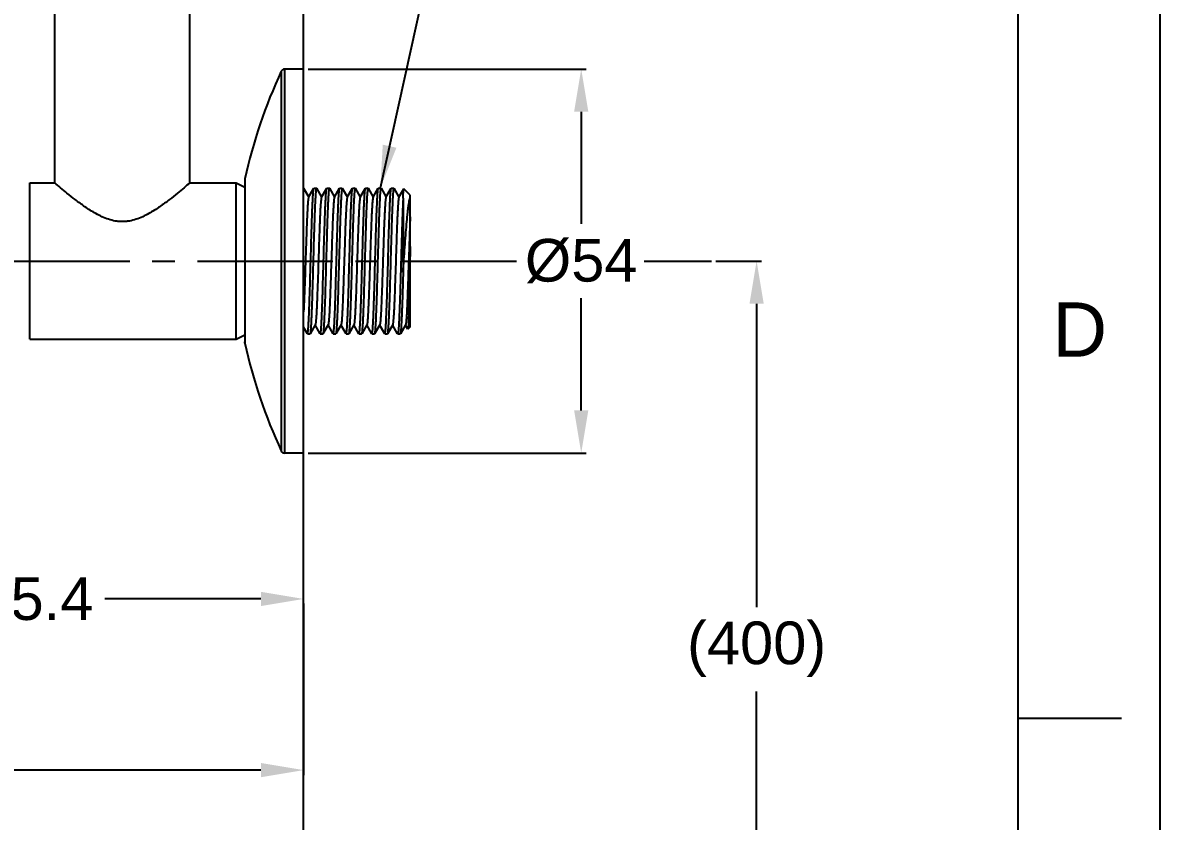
# Model space of a CAD drawing. Header units: millimetres. Extents: x 2881 to 3722, y -1342 to -748.
# Drawn here: x 3561.8 to 3721.8, y -1226 to -1113.7 of the extents above; entities that cross this region are included whole.
import ezdxf

# ---------------------------------------------------------------- set-up
doc = ezdxf.new("R2010")
doc.units = ezdxf.units.MM
doc.linetypes.add('CENTER2', pattern=[28.575, 19.05, -3.175, 3.175, -3.175])
doc.layers.add('5', color=2, linetype='Continuous', lineweight=9)
for name, color, linetype in [('CENTER', 1, 'CENTER2'), ('FORM', 7, 'Continuous'), ('벽', 2, 'Continuous')]:
    doc.layers.add(name, color=color, linetype=linetype)
doc.styles.get("Standard").update_dxf_attribs({"font": 'arial.ttf'})
doc.dimstyles.new('A4', dxfattribs={"dimtxt": 4, "dimasz": 3.5, "dimexe": 0.7, "dimexo": 0.625, "dimgap": 0.5, "dimtad": 1, "dimdec": 1, "dimdsep": 46, "dimtxsty": 'Standard', "dimcen": 2.5, "dimclrd": 5, "dimclre": 5, "dimclrt": 7, "dimadec": 3, "dimazin": 2, "dimtfac": 1, "dimtdec": 1, "dimtmove": 0, "dimatfit": 3, "dimfxl": 1.25, "dimarcsym": 0})

# ---------------------------------------------------------------- blocks, each defined once
blk = doc.blocks.new('*D147')
at = {"layer": '5', "color": 3, "lineweight": -2, "transparency": 16777216}
for p, q in [((3525.81, -1194.09), (3525.81, -1194.01)), ((3531.81, -1194.71), (3553.78, -1194.71)), ((3595.26, -1194.71), (3573.29, -1194.71)), ((3601.26, -1194.09), (3601.26, -1194.01))]:
    blk.add_line(p, q, dxfattribs=at)
at = {"layer": '5', "color": 3, "transparency": 16777216}
for points in [[(3531.81, -1193.71), (3531.81, -1195.71), (3525.81, -1194.71)], [(3595.26, -1193.71), (3595.26, -1195.71), (3601.26, -1194.71)]]:
    blk.add_solid(points, dxfattribs=at)
at = {"layer": 'DEFPOINTS', "color": 0, "transparency": 16777216}
for p in [(3525.81, -1194.71), (3601.26, -1194.71), (3601.26, -1194.71)]:
    blk.add_point(p, dxfattribs=at)
at = {"layer": '5', "color": 4, "transparency": 16777216, "insert": (3563.54, -1194.71), "char_height": 6, "attachment_point": 5}
blk.add_mtext('75.4', dxfattribs=at)
blk = doc.blocks.new('*D148')
at = {"layer": '5', "color": 3, "lineweight": -2, "transparency": 16777216}
for p, q in [((3424.31, -1115.74), (3424.31, -1219.49)), ((3601.26, -1195.34), (3601.26, -1219.49)), ((3430.31, -1218.79), (3504.44, -1218.79)), ((3595.26, -1218.79), (3521.13, -1218.79))]:
    blk.add_line(p, q, dxfattribs=at)
at = {"layer": '5', "color": 3, "transparency": 16777216}
for points in [[(3430.31, -1217.79), (3430.31, -1219.79), (3424.31, -1218.79)], [(3595.26, -1217.79), (3595.26, -1219.79), (3601.26, -1218.79)]]:
    blk.add_solid(points, dxfattribs=at)
at = {"layer": 'DEFPOINTS', "color": 0, "transparency": 16777216}
for p in [(3424.31, -1115.11), (3601.26, -1194.71), (3601.26, -1218.79)]:
    blk.add_point(p, dxfattribs=at)
at = {"layer": '5', "color": 4, "transparency": 16777216, "insert": (3512.78, -1218.79), "char_height": 6, "attachment_point": 5}
blk.add_mtext('177', dxfattribs=at)
blk = doc.blocks.new('*D149')
at = {"layer": '5', "color": 3, "lineweight": -2, "transparency": 16777216}
for p, q in [((3601.89, -1120.18), (3641.01, -1120.18)), ((3640.31, -1126.18), (3640.31, -1141.95)), ((3640.31, -1168.18), (3640.31, -1152.41)), ((3601.89, -1174.18), (3641.01, -1174.18))]:
    blk.add_line(p, q, dxfattribs=at)
at = {"layer": '5', "color": 3, "transparency": 16777216}
for points in [[(3639.31, -1126.18), (3641.31, -1126.18), (3640.31, -1120.18)], [(3639.31, -1168.18), (3641.31, -1168.18), (3640.31, -1174.18)]]:
    blk.add_solid(points, dxfattribs=at)
at = {"layer": 'DEFPOINTS', "color": 0, "transparency": 16777216}
for p in [(3601.26, -1120.18), (3601.26, -1174.18), (3640.31, -1174.18)]:
    blk.add_point(p, dxfattribs=at)
at = {"layer": '5', "color": 4, "transparency": 16777216, "insert": (3640.31, -1147.18), "char_height": 6, "attachment_point": 5}
blk.add_mtext('%%C54', dxfattribs=at)
blk = doc.blocks.new('*D150')
at = {"layer": '5', "color": 3, "lineweight": -2, "transparency": 16777216}
for p, q in [((3659.24, -1147.18), (3665.68, -1147.18)), ((3664.98, -1153.18), (3664.98, -1195.86)), ((3664.98, -1250.41), (3664.98, -1207.72)), ((3601.89, -1256.41), (3665.68, -1256.41))]:
    blk.add_line(p, q, dxfattribs=at)
at = {"layer": '5', "color": 3, "transparency": 16777216}
for points in [[(3663.98, -1153.18), (3665.98, -1153.18), (3664.98, -1147.18)], [(3663.98, -1250.41), (3665.98, -1250.41), (3664.98, -1256.41)]]:
    blk.add_solid(points, dxfattribs=at)
at = {"layer": 'DEFPOINTS', "color": 0, "transparency": 16777216}
for p in [(3658.62, -1147.18), (3601.26, -1256.41), (3664.98, -1256.41)]:
    blk.add_point(p, dxfattribs=at)
at = {"layer": '5', "color": 4, "transparency": 16777216, "insert": (3664.98, -1201.79), "char_height": 6, "attachment_point": 5}
blk.add_mtext('(400)', dxfattribs=at)

msp = doc.modelspace()

# ---------------------------------------------------------------- linework, layer by layer
at = {"linetype": 'Continuous'}
for p, q in [((3566.26, -1136.18), (3566.26, -1111.18)), ((3585.26, -1136.18), (3585.26, -1111.18)), ((3598.13, -1120.46), (3598.13, -1173.89)), ((3598.58, -1120.18), (3598.58, -1174.18)), ((3601.26, -1120.18), (3598.58, -1120.18)), ((3601.26, -1174.18), (3601.26, -1120.18)), ((3593.01, -1135.61), (3592.99, -1135.83)), ((3592.99, -1135.87), (3592.99, -1158.49)), ((3593.01, -1135.61), (3593.01, -1158.74)), ((3562.76, -1158.18), (3562.76, -1136.18)), ((3562.76, -1136.18), (3566.26, -1136.18)), ((3585.26, -1136.18), (3591.76, -1136.18)), ((3591.76, -1158.18), (3591.76, -1136.18)), ((3591.76, -1136.18), (3592.99, -1136.79)), ((3601.26, -1136.94), (3601.98, -1138.18)), ((3601.97, -1138.21), (3602.7, -1136.94)), ((3602.7, -1136.94), (3602.72, -1136.93)), ((3602.72, -1136.93), (3603.06, -1136.93)), ((3603.08, -1136.94), (3603.06, -1136.93)), ((3603.08, -1136.94), (3603.8, -1138.18)), ((3603.78, -1138.21), (3604.52, -1136.94)), ((3604.52, -1136.94), (3604.53, -1136.93)), ((3604.53, -1136.93), (3604.88, -1136.93)), ((3604.89, -1136.94), (3604.88, -1136.93)), ((3604.89, -1136.94), (3605.61, -1138.18)), ((3605.59, -1138.21), (3606.33, -1136.94)), ((3606.33, -1136.94), (3606.34, -1136.93)), ((3606.34, -1136.93), (3606.69, -1136.93)), ((3606.7, -1136.94), (3606.69, -1136.93)), ((3606.7, -1136.94), (3607.42, -1138.18)), ((3607.41, -1138.21), (3608.14, -1136.94)), ((3608.14, -1136.94), (3608.16, -1136.93)), ((3608.16, -1136.93), (3608.5, -1136.93)), ((3608.52, -1136.94), (3608.5, -1136.93)), ((3608.52, -1136.94), (3609.24, -1138.18)), ((3609.22, -1138.21), (3609.96, -1136.94)), ((3609.96, -1136.94), (3609.97, -1136.93)), ((3609.97, -1136.93), (3610.32, -1136.93)), ((3610.33, -1136.94), (3610.32, -1136.93)), ((3610.33, -1136.94), (3611.05, -1138.18)), ((3611.04, -1138.21), (3611.77, -1136.94)), ((3611.77, -1136.94), (3611.79, -1136.93)), ((3611.79, -1136.93), (3612.13, -1136.93)), ((3612.15, -1136.94), (3612.13, -1136.93)), ((3612.15, -1136.94), (3612.87, -1138.18)), ((3612.85, -1138.21), (3613.59, -1136.94)), ((3613.59, -1136.94), (3613.6, -1136.93)), ((3613.6, -1136.93), (3613.95, -1136.93)), ((3613.96, -1136.94), (3613.95, -1136.93)), ((3613.96, -1136.94), (3614.68, -1138.18)), ((3614.66, -1138.21), (3615.35, -1137.03)), ((3615.35, -1137.03), (3615.36, -1137.02)), ((3616.26, -1137.93), (3615.36, -1137.02)), ((3615.26, -1138.31), (3615.26, -1148.76)), ((3616.26, -1156.43), (3616.26, -1137.93)), ((3601.8, -1157.41), (3601.26, -1156.49)), ((3602.91, -1156.14), (3602.17, -1157.41)), ((3603.61, -1157.41), (3602.89, -1156.17)), ((3604.72, -1156.14), (3603.98, -1157.41)), ((3605.42, -1157.41), (3604.7, -1156.17)), ((3606.53, -1156.14), (3605.8, -1157.41)), ((3607.24, -1157.41), (3606.52, -1156.17)), ((3608.35, -1156.14), (3607.61, -1157.41)), ((3609.05, -1157.41), (3608.33, -1156.17)), ((3610.16, -1156.14), (3609.43, -1157.41)), ((3610.87, -1157.41), (3610.15, -1156.17)), ((3611.98, -1156.14), (3611.24, -1157.41)), ((3612.68, -1157.41), (3611.96, -1156.17)), ((3613.79, -1156.14), (3613.05, -1157.41)), ((3614.49, -1157.41), (3613.77, -1156.17)), ((3615.6, -1156.14), (3614.87, -1157.41)), ((3615.92, -1156.75), (3615.59, -1156.17)), ((3616.26, -1156.43), (3615.93, -1156.76)), ((3562.76, -1158.18), (3591.76, -1158.18)), ((3591.76, -1158.18), (3592.99, -1157.56)), ((3601.8, -1157.41), (3601.81, -1157.43)), ((3601.81, -1157.43), (3602.16, -1157.43)), ((3602.17, -1157.41), (3602.16, -1157.43)), ((3603.61, -1157.41), (3603.62, -1157.43)), ((3603.62, -1157.43), (3603.97, -1157.43)), ((3603.98, -1157.41), (3603.97, -1157.43)), ((3605.42, -1157.41), (3605.44, -1157.43)), ((3605.44, -1157.43), (3605.78, -1157.43)), ((3605.8, -1157.41), (3605.78, -1157.43)), ((3607.24, -1157.41), (3607.25, -1157.43)), ((3607.25, -1157.43), (3607.6, -1157.43)), ((3607.61, -1157.41), (3607.6, -1157.43)), ((3609.05, -1157.41), (3609.07, -1157.43)), ((3609.07, -1157.43), (3609.41, -1157.43)), ((3609.43, -1157.41), (3609.41, -1157.43)), ((3610.87, -1157.41), (3610.88, -1157.43)), ((3610.88, -1157.43), (3611.23, -1157.43)), ((3611.24, -1157.41), (3611.23, -1157.43)), ((3612.68, -1157.41), (3612.69, -1157.43)), ((3612.69, -1157.43), (3613.04, -1157.43)), ((3613.05, -1157.41), (3613.04, -1157.43)), ((3614.51, -1157.43), (3614.49, -1157.41)), ((3614.51, -1157.43), (3614.85, -1157.43)), ((3614.87, -1157.41), (3614.85, -1157.43)), ((3615.93, -1156.76), (3615.92, -1156.75)), ((3593.01, -1158.74), (3592.99, -1158.53)), ((3601.26, -1174.18), (3598.58, -1174.18))]:
    msp.add_line(p, q, dxfattribs=at)
for centre, radius, start, end in [((3662.99, -1150.79), 71.6, 154.9417, 167.7627), ((3598.58, -1120.68), 0.5, 90, 154.9417), ((3662.99, -1143.56), 71.6, 192.2373, 205.0583), ((3598.58, -1173.68), 0.5, 205.0583, 270)]:
    msp.add_arc(centre, radius, start, end, dxfattribs=at)
for points, knots in [([(3585.26, -1136.18), (3584.99, -1136.41), (3584.43, -1136.89), (3583.47, -1137.69), (3582.34, -1138.59), (3581.25, -1139.39), (3580.27, -1140.04), (3579.48, -1140.51), (3578.63, -1140.95), (3577.72, -1141.32), (3576.93, -1141.53), (3576.26, -1141.62), (3575.76, -1141.64), (3575.26, -1141.62), (3574.6, -1141.53), (3573.8, -1141.32), (3572.9, -1140.95), (3572.05, -1140.51), (3571.25, -1140.04), (3570.28, -1139.39), (3569.19, -1138.59), (3568.05, -1137.69), (3567.1, -1136.89), (3566.53, -1136.41), (3566.26, -1136.18)], [0, 0, 0, 0, 0.04753, 0.100639, 0.166818, 0.242187, 0.282434, 0.324038, 0.366795, 0.410524, 0.455017, 0.477477, 0.5, 0.522523, 0.544983, 0.589476, 0.633206, 0.675963, 0.717566, 0.757813, 0.833182, 0.899361, 0.95247, 1, 1, 1, 1]), ([(3602.26, -1147.18), (3602.28, -1146.53), (3602.32, -1145.26), (3602.37, -1143.42), (3602.42, -1141.95), (3602.45, -1140.86), (3602.48, -1140.13), (3602.51, -1139.46), (3602.54, -1138.86), (3602.56, -1138.33), (3602.59, -1137.88), (3602.61, -1137.56), (3602.63, -1137.35), (3602.65, -1137.23), (3602.66, -1137.12), (3602.67, -1137.04), (3602.69, -1136.98), (3602.7, -1136.95), (3602.7, -1136.94)], [0, 0, 0, 0, 0.189142, 0.371451, 0.540374, 0.617885, 0.689815, 0.755519, 0.814399, 0.865927, 0.909643, 0.945155, 0.959738, 0.972162, 0.982403, 0.99045, 0.996304, 1, 1, 1, 1]), ([(3603.06, -1136.93), (3603.06, -1136.93), (3603.05, -1136.94), (3603.04, -1136.96), (3603.03, -1136.99), (3603.02, -1137.04), (3603, -1137.13), (3602.99, -1137.24), (3602.97, -1137.44), (3602.95, -1137.74), (3602.92, -1138.17), (3602.89, -1138.68), (3602.86, -1139.28), (3602.83, -1139.95), (3602.81, -1140.69), (3602.78, -1141.5), (3602.75, -1142.36), (3602.71, -1143.59), (3602.66, -1145.2), (3602.63, -1146.51), (3602.61, -1147.18)], [0, 0, 0, 0, 0.001831, 0.003485, 0.005699, 0.011855, 0.020344, 0.031165, 0.044305, 0.077414, 0.119381, 0.169804, 0.228211, 0.294037, 0.366652, 0.445356, 0.529396, 0.617968, 0.805239, 1, 1, 1, 1]), ([(3604.08, -1147.18), (3604.09, -1146.53), (3604.13, -1145.26), (3604.18, -1143.42), (3604.23, -1141.95), (3604.27, -1140.86), (3604.3, -1140.13), (3604.32, -1139.46), (3604.35, -1138.86), (3604.38, -1138.33), (3604.4, -1137.88), (3604.43, -1137.56), (3604.45, -1137.35), (3604.46, -1137.23), (3604.47, -1137.12), (3604.49, -1137.04), (3604.5, -1136.98), (3604.51, -1136.95), (3604.52, -1136.94)], [0, 0, 0, 0, 0.189142, 0.371454, 0.540379, 0.617889, 0.689819, 0.755522, 0.814402, 0.86593, 0.909646, 0.945157, 0.959739, 0.972164, 0.982404, 0.990451, 0.996304, 1, 1, 1, 1]), ([(3604.88, -1136.93), (3604.87, -1136.93), (3604.86, -1136.94), (3604.85, -1136.96), (3604.84, -1136.99), (3604.83, -1137.04), (3604.82, -1137.13), (3604.8, -1137.24), (3604.78, -1137.44), (3604.76, -1137.74), (3604.73, -1138.17), (3604.7, -1138.68), (3604.68, -1139.28), (3604.65, -1139.95), (3604.62, -1140.69), (3604.59, -1141.5), (3604.56, -1142.36), (3604.53, -1143.59), (3604.48, -1145.2), (3604.44, -1146.51), (3604.42, -1147.18)], [0, 0, 0, 0, 0.001832, 0.003485, 0.005699, 0.011856, 0.020345, 0.031166, 0.044305, 0.077415, 0.119381, 0.169804, 0.22821, 0.294035, 0.366648, 0.445352, 0.529393, 0.617966, 0.805239, 1, 1, 1, 1]), ([(3605.89, -1147.18), (3605.91, -1146.53), (3605.94, -1145.26), (3606, -1143.42), (3606.04, -1141.95), (3606.08, -1140.86), (3606.11, -1140.13), (3606.14, -1139.46), (3606.16, -1138.86), (3606.19, -1138.33), (3606.22, -1137.88), (3606.24, -1137.56), (3606.26, -1137.35), (3606.27, -1137.23), (3606.29, -1137.12), (3606.3, -1137.04), (3606.31, -1136.98), (3606.32, -1136.95), (3606.33, -1136.94)], [0, 0, 0, 0, 0.189143, 0.371457, 0.540385, 0.617895, 0.689823, 0.755525, 0.814404, 0.865932, 0.909647, 0.945158, 0.95974, 0.972164, 0.982405, 0.990451, 0.996304, 1, 1, 1, 1]), ([(3606.69, -1136.93), (3606.68, -1136.93), (3606.68, -1136.94), (3606.67, -1136.96), (3606.66, -1136.99), (3606.65, -1137.04), (3606.63, -1137.13), (3606.62, -1137.24), (3606.6, -1137.44), (3606.57, -1137.74), (3606.55, -1138.17), (3606.52, -1138.68), (3606.49, -1139.28), (3606.46, -1139.95), (3606.43, -1140.69), (3606.41, -1141.5), (3606.38, -1142.36), (3606.34, -1143.59), (3606.29, -1145.2), (3606.26, -1146.51), (3606.24, -1147.18)], [0, 0, 0, 0, 0.001829, 0.003482, 0.005694, 0.011848, 0.020334, 0.031153, 0.04429, 0.077396, 0.11936, 0.169781, 0.228185, 0.294009, 0.366622, 0.445328, 0.529371, 0.617948, 0.805229, 1, 1, 1, 1]), ([(3607.7, -1147.18), (3607.72, -1146.53), (3607.76, -1145.26), (3607.81, -1143.42), (3607.86, -1141.95), (3607.9, -1140.86), (3607.92, -1140.13), (3607.95, -1139.46), (3607.98, -1138.86), (3608, -1138.33), (3608.03, -1137.88), (3608.05, -1137.56), (3608.07, -1137.35), (3608.09, -1137.23), (3608.1, -1137.12), (3608.11, -1137.04), (3608.13, -1136.98), (3608.14, -1136.95), (3608.14, -1136.94)], [0, 0, 0, 0, 0.189144, 0.371459, 0.540387, 0.617897, 0.689825, 0.755525, 0.814404, 0.865931, 0.909646, 0.945157, 0.95974, 0.972164, 0.982404, 0.990451, 0.996304, 1, 1, 1, 1]), ([(3608.5, -1136.93), (3608.5, -1136.93), (3608.49, -1136.94), (3608.48, -1136.96), (3608.47, -1136.99), (3608.46, -1137.04), (3608.45, -1137.13), (3608.43, -1137.24), (3608.41, -1137.44), (3608.39, -1137.74), (3608.36, -1138.17), (3608.33, -1138.68), (3608.3, -1139.28), (3608.28, -1139.95), (3608.25, -1140.69), (3608.22, -1141.5), (3608.19, -1142.36), (3608.15, -1143.59), (3608.11, -1145.2), (3608.07, -1146.51), (3608.05, -1147.18)], [0, 0, 0, 0, 0.001827, 0.003477, 0.005687, 0.011838, 0.020322, 0.031137, 0.044272, 0.077374, 0.119335, 0.169754, 0.228157, 0.29398, 0.366596, 0.445305, 0.529352, 0.617932, 0.805221, 1, 1, 1, 1]), ([(3609.52, -1147.18), (3609.54, -1146.53), (3609.57, -1145.26), (3609.63, -1143.42), (3609.67, -1141.95), (3609.71, -1140.86), (3609.74, -1140.13), (3609.76, -1139.46), (3609.79, -1138.86), (3609.82, -1138.33), (3609.85, -1137.88), (3609.87, -1137.56), (3609.89, -1137.35), (3609.9, -1137.23), (3609.92, -1137.12), (3609.93, -1137.04), (3609.94, -1136.98), (3609.95, -1136.95), (3609.96, -1136.94)], [0, 0, 0, 0, 0.189142, 0.371455, 0.540383, 0.617895, 0.689823, 0.755524, 0.814402, 0.865928, 0.909644, 0.945156, 0.959739, 0.972163, 0.982404, 0.990451, 0.996304, 1, 1, 1, 1]), ([(3610.32, -1136.93), (3610.31, -1136.93), (3610.3, -1136.94), (3610.3, -1136.96), (3610.29, -1136.99), (3610.27, -1137.04), (3610.26, -1137.13), (3610.25, -1137.24), (3610.23, -1137.44), (3610.2, -1137.74), (3610.17, -1138.17), (3610.15, -1138.68), (3610.12, -1139.28), (3610.09, -1139.95), (3610.06, -1140.69), (3610.03, -1141.5), (3610.01, -1142.36), (3609.97, -1143.59), (3609.92, -1145.2), (3609.88, -1146.51), (3609.86, -1147.18)], [0, 0, 0, 0, 0.001827, 0.003478, 0.005688, 0.011839, 0.020324, 0.03114, 0.044275, 0.077379, 0.119339, 0.169759, 0.228162, 0.293987, 0.366604, 0.445313, 0.529359, 0.617939, 0.805223, 1, 1, 1, 1]), ([(3611.33, -1147.18), (3611.35, -1146.53), (3611.39, -1145.26), (3611.44, -1143.42), (3611.49, -1141.95), (3611.52, -1140.86), (3611.55, -1140.13), (3611.58, -1139.46), (3611.61, -1138.86), (3611.63, -1138.33), (3611.66, -1137.88), (3611.68, -1137.56), (3611.7, -1137.35), (3611.72, -1137.23), (3611.73, -1137.12), (3611.74, -1137.04), (3611.76, -1136.98), (3611.77, -1136.95), (3611.77, -1136.94)], [0, 0, 0, 0, 0.189142, 0.371451, 0.540379, 0.617891, 0.68982, 0.755522, 0.814401, 0.865928, 0.909643, 0.945155, 0.959738, 0.972162, 0.982404, 0.990451, 0.996304, 1, 1, 1, 1]), ([(3612.13, -1136.93), (3612.13, -1136.93), (3612.12, -1136.94), (3612.11, -1136.96), (3612.1, -1136.99), (3612.09, -1137.04), (3612.07, -1137.13), (3612.06, -1137.24), (3612.04, -1137.44), (3612.02, -1137.74), (3611.99, -1138.17), (3611.96, -1138.68), (3611.93, -1139.28), (3611.9, -1139.95), (3611.88, -1140.69), (3611.85, -1141.5), (3611.82, -1142.36), (3611.78, -1143.59), (3611.73, -1145.2), (3611.7, -1146.51), (3611.68, -1147.18)], [0, 0, 0, 0, 0.001829, 0.003481, 0.005693, 0.011848, 0.020335, 0.031154, 0.044291, 0.077398, 0.119361, 0.169783, 0.228188, 0.294014, 0.36663, 0.445338, 0.529381, 0.617956, 0.805231, 1, 1, 1, 1]), ([(3613.15, -1147.18), (3613.16, -1146.53), (3613.2, -1145.26), (3613.25, -1143.42), (3613.3, -1141.95), (3613.34, -1140.86), (3613.37, -1140.13), (3613.39, -1139.46), (3613.42, -1138.86), (3613.45, -1138.33), (3613.47, -1137.88), (3613.5, -1137.56), (3613.52, -1137.35), (3613.53, -1137.23), (3613.54, -1137.12), (3613.56, -1137.04), (3613.57, -1136.98), (3613.58, -1136.95), (3613.59, -1136.94)], [0, 0, 0, 0, 0.189142, 0.37145, 0.540375, 0.617887, 0.689817, 0.75552, 0.8144, 0.865927, 0.909643, 0.945154, 0.959738, 0.972162, 0.982403, 0.99045, 0.996304, 1, 1, 1, 1]), ([(3613.95, -1136.93), (3613.94, -1136.93), (3613.93, -1136.94), (3613.92, -1136.96), (3613.91, -1136.99), (3613.9, -1137.04), (3613.89, -1137.13), (3613.87, -1137.24), (3613.85, -1137.44), (3613.83, -1137.74), (3613.8, -1138.17), (3613.77, -1138.68), (3613.75, -1139.28), (3613.72, -1139.95), (3613.69, -1140.69), (3613.66, -1141.5), (3613.63, -1142.36), (3613.6, -1143.59), (3613.55, -1145.2), (3613.51, -1146.51), (3613.49, -1147.18)], [0, 0, 0, 0, 0.001829, 0.003481, 0.005693, 0.011848, 0.020334, 0.031153, 0.044291, 0.077397, 0.119361, 0.169783, 0.22819, 0.294016, 0.366632, 0.445339, 0.529382, 0.617955, 0.805231, 1, 1, 1, 1]), ([(3615.26, -1138.31), (3615.27, -1138.22), (3615.27, -1138.04), (3615.28, -1137.79), (3615.29, -1137.58), (3615.3, -1137.4), (3615.32, -1137.26), (3615.32, -1137.16), (3615.33, -1137.1), (3615.34, -1137.07), (3615.34, -1137.04), (3615.35, -1137.03), (3615.35, -1137.03)], [0, 0, 0, 0, 0.217071, 0.409107, 0.575249, 0.714795, 0.82731, 0.912411, 0.94461, 0.969902, 0.988319, 1, 1, 1, 1]), ([(3601.97, -1138.21), (3601.96, -1138.22), (3601.95, -1138.24), (3601.94, -1138.3), (3601.92, -1138.41), (3601.9, -1138.57), (3601.88, -1138.79), (3601.85, -1139.06), (3601.83, -1139.37), (3601.81, -1139.72), (3601.78, -1140.29), (3601.74, -1141.08), (3601.7, -1142.14), (3601.66, -1143.31), (3601.61, -1144.58), (3601.57, -1145.9), (3601.53, -1147.25), (3601.48, -1148.61), (3601.43, -1150.31), (3601.36, -1152.22), (3601.3, -1153.68), (3601.26, -1154.34)], [0, 0, 0, 0, 0.001722, 0.004202, 0.011492, 0.021903, 0.035389, 0.051884, 0.071293, 0.093508, 0.118402, 0.175637, 0.241679, 0.315001, 0.393908, 0.476574, 0.561084, 0.645482, 0.727814, 0.878748, 1, 1, 1, 1]), ([(3603.78, -1138.21), (3603.77, -1138.22), (3603.76, -1138.25), (3603.75, -1138.3), (3603.74, -1138.38), (3603.72, -1138.52), (3603.69, -1138.74), (3603.67, -1139.06), (3603.64, -1139.45), (3603.61, -1139.91), (3603.59, -1140.44), (3603.56, -1141.02), (3603.53, -1141.67), (3603.5, -1142.62), (3603.45, -1143.9), (3603.4, -1145.51), (3603.34, -1147.18), (3603.29, -1148.85), (3603.24, -1150.46), (3603.19, -1151.74), (3603.15, -1152.69), (3603.13, -1153.33), (3603.1, -1153.92), (3603.07, -1154.44), (3603.04, -1154.9), (3603.02, -1155.3), (3602.99, -1155.62), (3602.97, -1155.84), (3602.95, -1155.97), (3602.93, -1156.05), (3602.92, -1156.1), (3602.91, -1156.13), (3602.91, -1156.14)], [0, 0, 0, 0, 0.002023, 0.005107, 0.009275, 0.014527, 0.028249, 0.046176, 0.068154, 0.09399, 0.123458, 0.156291, 0.192202, 0.230865, 0.315051, 0.405843, 0.5, 0.594156, 0.684948, 0.769134, 0.807798, 0.843707, 0.876542, 0.906009, 0.931845, 0.953824, 0.971749, 0.985473, 0.990724, 0.994891, 0.997977, 1, 1, 1, 1]), ([(3605.59, -1138.21), (3605.59, -1138.22), (3605.58, -1138.25), (3605.56, -1138.3), (3605.55, -1138.38), (3605.53, -1138.52), (3605.51, -1138.74), (3605.48, -1139.06), (3605.46, -1139.45), (3605.43, -1139.91), (3605.4, -1140.44), (3605.37, -1141.02), (3605.35, -1141.67), (3605.31, -1142.62), (3605.26, -1143.9), (3605.21, -1145.51), (3605.16, -1147.18), (3605.1, -1148.85), (3605.05, -1150.46), (3605, -1151.74), (3604.97, -1152.69), (3604.94, -1153.33), (3604.91, -1153.92), (3604.89, -1154.44), (3604.86, -1154.9), (3604.83, -1155.3), (3604.8, -1155.62), (3604.78, -1155.84), (3604.76, -1155.97), (3604.75, -1156.05), (3604.74, -1156.1), (3604.73, -1156.13), (3604.72, -1156.14)], [0, 0, 0, 0, 0.002024, 0.005109, 0.009276, 0.014527, 0.028251, 0.046177, 0.068155, 0.093992, 0.123458, 0.156293, 0.192202, 0.230866, 0.315052, 0.405844, 0.500001, 0.594157, 0.684949, 0.769135, 0.807798, 0.843708, 0.876543, 0.906009, 0.931846, 0.953823, 0.971751, 0.985473, 0.990725, 0.994893, 0.997977, 1, 1, 1, 1]), ([(3607.41, -1138.21), (3607.4, -1138.22), (3607.4, -1138.24), (3607.38, -1138.29), (3607.36, -1138.39), (3607.34, -1138.55), (3607.32, -1138.75), (3607.3, -1139), (3607.28, -1139.29), (3607.26, -1139.62), (3607.23, -1140.14), (3607.19, -1140.88), (3607.15, -1141.87), (3607.11, -1142.97), (3607.07, -1144.17), (3607.03, -1145.42), (3606.97, -1147.15), (3606.9, -1149.26), (3606.82, -1151.61), (3606.76, -1153.1), (3606.73, -1153.78)], [0, 0, 0, 0, 0.001697, 0.004117, 0.011185, 0.021233, 0.034225, 0.050104, 0.068783, 0.090171, 0.114152, 0.169374, 0.233276, 0.304497, 0.381517, 0.462694, 0.546294, 0.713608, 0.869247, 1, 1, 1, 1]), ([(3609.22, -1138.21), (3609.22, -1138.22), (3609.21, -1138.25), (3609.19, -1138.3), (3609.18, -1138.38), (3609.16, -1138.52), (3609.14, -1138.74), (3609.11, -1139.06), (3609.08, -1139.45), (3609.06, -1139.91), (3609.03, -1140.44), (3609, -1141.02), (3608.98, -1141.67), (3608.94, -1142.62), (3608.89, -1143.9), (3608.84, -1145.51), (3608.78, -1147.18), (3608.73, -1148.85), (3608.68, -1150.46), (3608.63, -1151.74), (3608.59, -1152.69), (3608.57, -1153.33), (3608.54, -1153.92), (3608.51, -1154.44), (3608.49, -1154.9), (3608.46, -1155.3), (3608.43, -1155.62), (3608.41, -1155.84), (3608.39, -1155.97), (3608.38, -1156.05), (3608.36, -1156.1), (3608.35, -1156.13), (3608.35, -1156.14)], [0, 0, 0, 0, 0.002023, 0.005109, 0.009276, 0.014527, 0.028251, 0.046176, 0.068155, 0.093991, 0.123458, 0.156292, 0.192202, 0.230866, 0.315052, 0.405844, 0.5, 0.594157, 0.684949, 0.769135, 0.807798, 0.843709, 0.876542, 0.90601, 0.931846, 0.953824, 0.97175, 0.985473, 0.990724, 0.994893, 0.997977, 1, 1, 1, 1]), ([(3611.04, -1138.21), (3611.03, -1138.22), (3611.02, -1138.25), (3611.01, -1138.3), (3610.99, -1138.38), (3610.97, -1138.52), (3610.95, -1138.74), (3610.92, -1139.06), (3610.9, -1139.45), (3610.87, -1139.91), (3610.84, -1140.44), (3610.79, -1141.5), (3610.73, -1143.19), (3610.65, -1145.53), (3610.59, -1147.6), (3610.53, -1149.27), (3610.49, -1150.47), (3610.45, -1151.61), (3610.41, -1152.66), (3610.37, -1153.6), (3610.33, -1154.31), (3610.31, -1154.81), (3610.29, -1155.12), (3610.27, -1155.39), (3610.25, -1155.63), (3610.23, -1155.82), (3610.21, -1155.97), (3610.19, -1156.06), (3610.17, -1156.11), (3610.17, -1156.13), (3610.16, -1156.14)], [0, 0, 0, 0, 0.002024, 0.005108, 0.009275, 0.014527, 0.02825, 0.046177, 0.068154, 0.093991, 0.123457, 0.156292, 0.271937, 0.405843, 0.547289, 0.617298, 0.684948, 0.748876, 0.807797, 0.860527, 0.906007, 0.925739, 0.943328, 0.95869, 0.971749, 0.982442, 0.990724, 0.996566, 0.998578, 1, 1, 1, 1]), ([(3612.85, -1138.21), (3612.84, -1138.22), (3612.83, -1138.25), (3612.82, -1138.3), (3612.81, -1138.38), (3612.79, -1138.52), (3612.76, -1138.74), (3612.74, -1139.06), (3612.71, -1139.45), (3612.68, -1139.91), (3612.66, -1140.44), (3612.61, -1141.5), (3612.54, -1143.19), (3612.47, -1145.53), (3612.4, -1147.6), (3612.35, -1149.27), (3612.3, -1150.47), (3612.26, -1151.61), (3612.22, -1152.66), (3612.18, -1153.6), (3612.15, -1154.31), (3612.12, -1154.81), (3612.1, -1155.12), (3612.08, -1155.39), (3612.06, -1155.63), (3612.04, -1155.82), (3612.02, -1155.97), (3612, -1156.06), (3611.99, -1156.11), (3611.98, -1156.13), (3611.98, -1156.14)], [0, 0, 0, 0, 0.002023, 0.005108, 0.009276, 0.014527, 0.02825, 0.046176, 0.068154, 0.09399, 0.123458, 0.156291, 0.271937, 0.405843, 0.547289, 0.617299, 0.684948, 0.748876, 0.807797, 0.860528, 0.906008, 0.925738, 0.943329, 0.958691, 0.971749, 0.982443, 0.990723, 0.996567, 0.998579, 1, 1, 1, 1]), ([(3614.66, -1138.21), (3614.66, -1138.22), (3614.65, -1138.25), (3614.63, -1138.3), (3614.62, -1138.38), (3614.6, -1138.52), (3614.58, -1138.74), (3614.55, -1139.06), (3614.53, -1139.45), (3614.5, -1139.91), (3614.47, -1140.44), (3614.44, -1141.02), (3614.42, -1141.67), (3614.38, -1142.62), (3614.33, -1143.9), (3614.28, -1145.51), (3614.23, -1147.18), (3614.17, -1148.85), (3614.12, -1150.46), (3614.07, -1151.74), (3614.04, -1152.69), (3614.01, -1153.33), (3613.98, -1153.92), (3613.96, -1154.44), (3613.93, -1154.9), (3613.9, -1155.3), (3613.87, -1155.62), (3613.85, -1155.84), (3613.83, -1155.97), (3613.82, -1156.05), (3613.81, -1156.1), (3613.8, -1156.13), (3613.79, -1156.14)], [0, 0, 0, 0, 0.002023, 0.005108, 0.009276, 0.014527, 0.02825, 0.046176, 0.068155, 0.09399, 0.123458, 0.156292, 0.192202, 0.230865, 0.315051, 0.405844, 0.5, 0.594156, 0.684949, 0.769135, 0.807798, 0.843708, 0.876542, 0.906009, 0.931846, 0.953823, 0.971751, 0.985473, 0.990725, 0.994893, 0.997977, 1, 1, 1, 1]), ([(3615.26, -1138.31), (3615.24, -1138.63), (3615.21, -1139.34), (3615.16, -1140.49), (3615.12, -1141.83), (3615.07, -1143.3), (3615.03, -1144.88), (3614.98, -1146.53), (3614.93, -1148.18), (3614.89, -1149.82), (3614.84, -1151.38), (3614.8, -1152.62), (3614.77, -1153.54), (3614.74, -1154.17), (3614.72, -1154.76), (3614.7, -1155.29), (3614.67, -1155.77), (3614.65, -1156.2), (3614.63, -1156.56), (3614.6, -1156.86), (3614.58, -1157.1), (3614.56, -1157.25), (3614.54, -1157.34), (3614.53, -1157.38), (3614.53, -1157.41), (3614.52, -1157.42), (3614.51, -1157.43), (3614.51, -1157.43)], [0, 0, 0, 0, 0.049977, 0.110963, 0.181337, 0.259227, 0.342557, 0.429108, 0.516574, 0.602622, 0.684962, 0.761398, 0.796758, 0.829895, 0.860587, 0.888631, 0.913839, 0.936046, 0.955103, 0.970888, 0.983298, 0.992264, 0.995445, 0.99776, 0.9986, 0.999238, 1, 1, 1, 1]), ([(3615.26, -1148.76), (3615.3, -1148.16), (3615.38, -1146.98), (3615.5, -1145.24), (3615.62, -1143.58), (3615.74, -1142.07), (3615.85, -1140.91), (3615.93, -1140.1), (3616, -1139.58), (3616.06, -1139.14), (3616.12, -1138.77), (3616.19, -1138.48), (3616.24, -1138.31), (3616.26, -1138.24)], [0, 0, 0, 0, 0.169338, 0.336045, 0.49483, 0.640446, 0.767911, 0.823402, 0.872704, 0.915362, 0.950985, 0.979264, 1, 1, 1, 1]), ([(3616.26, -1140.94), (3616.23, -1141.63), (3616.17, -1143.13), (3616.1, -1145.47), (3616.03, -1147.54), (3615.97, -1149.22), (3615.93, -1150.43), (3615.89, -1151.58), (3615.85, -1152.64), (3615.81, -1153.59), (3615.78, -1154.3), (3615.75, -1154.8), (3615.73, -1155.11), (3615.71, -1155.39), (3615.69, -1155.62), (3615.67, -1155.82), (3615.65, -1155.96), (3615.63, -1156.06), (3615.62, -1156.11), (3615.61, -1156.13), (3615.6, -1156.14)], [0, 0, 0, 0, 0.136202, 0.294491, 0.462096, 0.545161, 0.625479, 0.701421, 0.771447, 0.834137, 0.888223, 0.911689, 0.932612, 0.950883, 0.966416, 0.979133, 0.98898, 0.995926, 0.998314, 1, 1, 1, 1]), ([(3616.26, -1145.11), (3616.26, -1145.28), (3616.24, -1145.97), (3616.23, -1146.66), (3616.22, -1147.17)], [0, 0, 0, 0, 0.246631, 1, 1, 1, 1]), ([(3601.81, -1157.43), (3601.82, -1157.43), (3601.82, -1157.41), (3601.83, -1157.4), (3601.84, -1157.36), (3601.85, -1157.31), (3601.87, -1157.22), (3601.88, -1157.11), (3601.9, -1156.92), (3601.93, -1156.62), (3601.95, -1156.19), (3601.98, -1155.67), (3602.01, -1155.07), (3602.04, -1154.4), (3602.07, -1153.66), (3602.09, -1152.85), (3602.12, -1151.99), (3602.16, -1150.76), (3602.21, -1149.15), (3602.24, -1147.84), (3602.26, -1147.18)], [0, 0, 0, 0, 0.001829, 0.003481, 0.005693, 0.011848, 0.020335, 0.031154, 0.044291, 0.077398, 0.119361, 0.169783, 0.228189, 0.294015, 0.366631, 0.445339, 0.529382, 0.617956, 0.805231, 1, 1, 1, 1]), ([(3602.61, -1147.18), (3602.59, -1147.82), (3602.56, -1149.09), (3602.5, -1150.94), (3602.46, -1152.4), (3602.42, -1153.49), (3602.39, -1154.22), (3602.36, -1154.9), (3602.34, -1155.5), (3602.31, -1156.02), (3602.28, -1156.47), (3602.26, -1156.79), (3602.24, -1157), (3602.23, -1157.13), (3602.21, -1157.23), (3602.2, -1157.31), (3602.19, -1157.37), (3602.18, -1157.4), (3602.17, -1157.41)], [0, 0, 0, 0, 0.189142, 0.37145, 0.540377, 0.617889, 0.689819, 0.755521, 0.814401, 0.865927, 0.909643, 0.945154, 0.959738, 0.972162, 0.982403, 0.990451, 0.996304, 1, 1, 1, 1]), ([(3603.62, -1157.43), (3603.63, -1157.43), (3603.64, -1157.41), (3603.65, -1157.4), (3603.66, -1157.36), (3603.67, -1157.31), (3603.68, -1157.22), (3603.7, -1157.11), (3603.72, -1156.92), (3603.74, -1156.62), (3603.77, -1156.19), (3603.8, -1155.67), (3603.82, -1155.07), (3603.85, -1154.4), (3603.88, -1153.66), (3603.91, -1152.85), (3603.94, -1151.99), (3603.97, -1150.76), (3604.02, -1149.15), (3604.06, -1147.84), (3604.08, -1147.18)], [0, 0, 0, 0, 0.001829, 0.00348, 0.005691, 0.011845, 0.020331, 0.031149, 0.044286, 0.077392, 0.119354, 0.169775, 0.22818, 0.294005, 0.366621, 0.445329, 0.529374, 0.61795, 0.805228, 1, 1, 1, 1]), ([(3604.42, -1147.18), (3604.4, -1147.82), (3604.37, -1149.09), (3604.32, -1150.94), (3604.27, -1152.4), (3604.23, -1153.49), (3604.2, -1154.22), (3604.18, -1154.9), (3604.15, -1155.5), (3604.12, -1156.02), (3604.1, -1156.47), (3604.07, -1156.79), (3604.05, -1157), (3604.04, -1157.13), (3604.03, -1157.23), (3604.01, -1157.31), (3604, -1157.37), (3603.99, -1157.4), (3603.98, -1157.41)], [0, 0, 0, 0, 0.189141, 0.371453, 0.540381, 0.617893, 0.689822, 0.755523, 0.814401, 0.865928, 0.909644, 0.945155, 0.959738, 0.972163, 0.982404, 0.990451, 0.996304, 1, 1, 1, 1]), ([(3605.44, -1157.43), (3605.44, -1157.43), (3605.45, -1157.41), (3605.46, -1157.4), (3605.47, -1157.36), (3605.48, -1157.31), (3605.5, -1157.22), (3605.51, -1157.11), (3605.53, -1156.92), (3605.55, -1156.62), (3605.58, -1156.19), (3605.61, -1155.67), (3605.64, -1155.07), (3605.67, -1154.4), (3605.69, -1153.66), (3605.72, -1152.85), (3605.75, -1151.99), (3605.79, -1150.76), (3605.83, -1149.15), (3605.87, -1147.84), (3605.89, -1147.18)], [0, 0, 0, 0, 0.001826, 0.003477, 0.005686, 0.011837, 0.02032, 0.031135, 0.04427, 0.077372, 0.119332, 0.16975, 0.228153, 0.293977, 0.366594, 0.445303, 0.529351, 0.617932, 0.80522, 1, 1, 1, 1]), ([(3606.24, -1147.18), (3606.2, -1148.55), (3606.14, -1150.53), (3606.06, -1153.04), (3606.02, -1154.18), (3606, -1154.71)], [0, 0, 0, 0, 0.545866, 0.789693, 1, 1, 1, 1]), ([(3607.47, -1154.71), (3607.49, -1154.18), (3607.53, -1153.04), (3607.61, -1150.53), (3607.67, -1148.55), (3607.7, -1147.18)], [0, 0, 0, 0, 0.210307, 0.454134, 1, 1, 1, 1]), ([(3608.05, -1147.18), (3608.03, -1147.82), (3608, -1149.09), (3607.94, -1150.94), (3607.9, -1152.4), (3607.86, -1153.49), (3607.83, -1154.22), (3607.81, -1154.9), (3607.78, -1155.5), (3607.75, -1156.02), (3607.72, -1156.47), (3607.7, -1156.79), (3607.68, -1157), (3607.67, -1157.13), (3607.65, -1157.23), (3607.64, -1157.31), (3607.63, -1157.37), (3607.62, -1157.4), (3607.61, -1157.41)], [0, 0, 0, 0, 0.189144, 0.371458, 0.540386, 0.617897, 0.689824, 0.755525, 0.814404, 0.865931, 0.909646, 0.945157, 0.95974, 0.972164, 0.982405, 0.990451, 0.996304, 1, 1, 1, 1]), ([(3609.07, -1157.43), (3609.07, -1157.43), (3609.08, -1157.41), (3609.09, -1157.4), (3609.1, -1157.36), (3609.11, -1157.31), (3609.12, -1157.22), (3609.14, -1157.11), (3609.16, -1156.92), (3609.18, -1156.62), (3609.21, -1156.19), (3609.24, -1155.67), (3609.27, -1155.07), (3609.29, -1154.4), (3609.32, -1153.66), (3609.35, -1152.85), (3609.38, -1151.99), (3609.42, -1150.76), (3609.46, -1149.15), (3609.5, -1147.84), (3609.52, -1147.18)], [0, 0, 0, 0, 0.00183, 0.003483, 0.005696, 0.011851, 0.020339, 0.031158, 0.044297, 0.077404, 0.119369, 0.169791, 0.228196, 0.29402, 0.366633, 0.445338, 0.52938, 0.617955, 0.805233, 1, 1, 1, 1]), ([(3609.86, -1147.18), (3609.85, -1147.82), (3609.81, -1149.09), (3609.76, -1150.94), (3609.71, -1152.4), (3609.67, -1153.49), (3609.65, -1154.22), (3609.62, -1154.9), (3609.59, -1155.5), (3609.57, -1156.02), (3609.54, -1156.47), (3609.51, -1156.79), (3609.5, -1157), (3609.48, -1157.13), (3609.47, -1157.23), (3609.46, -1157.31), (3609.44, -1157.37), (3609.43, -1157.4), (3609.43, -1157.41)], [0, 0, 0, 0, 0.189143, 0.371456, 0.540382, 0.617892, 0.689822, 0.755524, 0.814404, 0.865932, 0.909647, 0.945158, 0.95974, 0.972164, 0.982405, 0.990451, 0.996304, 1, 1, 1, 1]), ([(3610.88, -1157.43), (3610.89, -1157.43), (3610.89, -1157.41), (3610.9, -1157.4), (3610.91, -1157.36), (3610.92, -1157.31), (3610.94, -1157.22), (3610.95, -1157.11), (3610.97, -1156.92), (3611, -1156.62), (3611.02, -1156.19), (3611.05, -1155.67), (3611.08, -1155.07), (3611.11, -1154.4), (3611.14, -1153.66), (3611.16, -1152.85), (3611.19, -1151.99), (3611.23, -1150.76), (3611.28, -1149.15), (3611.31, -1147.84), (3611.33, -1147.18)], [0, 0, 0, 0, 0.001832, 0.003486, 0.0057, 0.011858, 0.020347, 0.031169, 0.044309, 0.077419, 0.119386, 0.16981, 0.228216, 0.294042, 0.366656, 0.44536, 0.529399, 0.617971, 0.805241, 1, 1, 1, 1]), ([(3611.68, -1147.18), (3611.66, -1147.82), (3611.63, -1149.09), (3611.57, -1150.94), (3611.53, -1152.4), (3611.49, -1153.49), (3611.46, -1154.22), (3611.43, -1154.9), (3611.41, -1155.5), (3611.38, -1156.02), (3611.35, -1156.47), (3611.33, -1156.79), (3611.31, -1157), (3611.3, -1157.13), (3611.28, -1157.23), (3611.27, -1157.31), (3611.26, -1157.37), (3611.25, -1157.4), (3611.24, -1157.41)], [0, 0, 0, 0, 0.189142, 0.371452, 0.540375, 0.617886, 0.689816, 0.755519, 0.8144, 0.865928, 0.909644, 0.945156, 0.959738, 0.972163, 0.982404, 0.99045, 0.996304, 1, 1, 1, 1]), ([(3612.69, -1157.43), (3612.7, -1157.43), (3612.71, -1157.41), (3612.72, -1157.4), (3612.73, -1157.36), (3612.74, -1157.31), (3612.75, -1157.22), (3612.77, -1157.11), (3612.79, -1156.92), (3612.81, -1156.62), (3612.84, -1156.19), (3612.87, -1155.67), (3612.89, -1155.07), (3612.92, -1154.4), (3612.95, -1153.66), (3612.98, -1152.85), (3613.01, -1151.99), (3613.04, -1150.76), (3613.09, -1149.15), (3613.13, -1147.84), (3613.15, -1147.18)], [0, 0, 0, 0, 0.00183, 0.003482, 0.005695, 0.01185, 0.020337, 0.031157, 0.044295, 0.077402, 0.119367, 0.16979, 0.228196, 0.294023, 0.366638, 0.445345, 0.529386, 0.617959, 0.805233, 1, 1, 1, 1]), ([(3613.49, -1147.18), (3613.47, -1147.82), (3613.44, -1149.09), (3613.39, -1150.94), (3613.34, -1152.4), (3613.3, -1153.49), (3613.27, -1154.22), (3613.25, -1154.9), (3613.22, -1155.5), (3613.19, -1156.02), (3613.17, -1156.47), (3613.14, -1156.79), (3613.12, -1157), (3613.11, -1157.13), (3613.1, -1157.23), (3613.08, -1157.31), (3613.07, -1157.37), (3613.06, -1157.4), (3613.05, -1157.41)], [0, 0, 0, 0, 0.189142, 0.371451, 0.540375, 0.617886, 0.689817, 0.755519, 0.814401, 0.865928, 0.909644, 0.945156, 0.959739, 0.972162, 0.982404, 0.990452, 0.996305, 1, 1, 1, 1]), ([(3616.22, -1147.17), (3616.21, -1147.79), (3616.19, -1149), (3616.16, -1150.49), (3616.13, -1151.63), (3616.11, -1152.43), (3616.09, -1153.17), (3616.08, -1153.87), (3616.06, -1154.5), (3616.04, -1155.06), (3616.02, -1155.54), (3616.01, -1155.9), (3616, -1156.14), (3615.99, -1156.29), (3615.98, -1156.42), (3615.97, -1156.53), (3615.96, -1156.62), (3615.95, -1156.69), (3615.95, -1156.73), (3615.94, -1156.75), (3615.94, -1156.75), (3615.93, -1156.76)], [0, 0, 0, 0, 0.192367, 0.377931, 0.465873, 0.549444, 0.627838, 0.700308, 0.766164, 0.824791, 0.875639, 0.918242, 0.936328, 0.952217, 0.96587, 0.97726, 0.98637, 0.993184, 0.997702, 0.999116, 1, 1, 1, 1]), ([(3615.26, -1148.76), (3615.25, -1149.32), (3615.21, -1150.42), (3615.17, -1152.01), (3615.12, -1153.26), (3615.09, -1154.17), (3615.07, -1154.78), (3615.04, -1155.34), (3615.02, -1155.83), (3614.99, -1156.26), (3614.97, -1156.63), (3614.94, -1156.93), (3614.92, -1157.13), (3614.91, -1157.26), (3614.89, -1157.33), (3614.88, -1157.38), (3614.87, -1157.4), (3614.87, -1157.41)], [0, 0, 0, 0, 0.196057, 0.381094, 0.549733, 0.626345, 0.697065, 0.761374, 0.81881, 0.868952, 0.911442, 0.945977, 0.972323, 0.982371, 0.990325, 0.996188, 1, 1, 1, 1]), ([(3606, -1154.71), (3605.99, -1154.9), (3605.97, -1155.27), (3605.95, -1155.78), (3605.93, -1156.23), (3605.9, -1156.61), (3605.88, -1156.88), (3605.86, -1157.06), (3605.85, -1157.17), (3605.84, -1157.26), (3605.82, -1157.33), (3605.81, -1157.38), (3605.8, -1157.4), (3605.8, -1157.41)], [0, 0, 0, 0, 0.212166, 0.401899, 0.567533, 0.707887, 0.821955, 0.868878, 0.908936, 0.942072, 0.968267, 0.987533, 1, 1, 1, 1]), ([(3606.73, -1153.78), (3606.72, -1153.94), (3606.71, -1154.26), (3606.68, -1154.71), (3606.66, -1155.09), (3606.64, -1155.43), (3606.61, -1155.7), (3606.59, -1155.88), (3606.57, -1156), (3606.56, -1156.06), (3606.55, -1156.11), (3606.54, -1156.13), (3606.53, -1156.14)], [0, 0, 0, 0, 0.2103, 0.398646, 0.563393, 0.703386, 0.817652, 0.905431, 0.939197, 0.966176, 0.986397, 1, 1, 1, 1]), ([(3607.25, -1157.43), (3607.26, -1157.43), (3607.27, -1157.42), (3607.27, -1157.4), (3607.28, -1157.37), (3607.29, -1157.32), (3607.31, -1157.24), (3607.32, -1157.14), (3607.34, -1156.97), (3607.36, -1156.7), (3607.39, -1156.31), (3607.41, -1155.84), (3607.44, -1155.3), (3607.46, -1154.92), (3607.47, -1154.71)], [0, 0, 0, 0, 0.006377, 0.012015, 0.019533, 0.040402, 0.069155, 0.105799, 0.150304, 0.262532, 0.404924, 0.576322, 0.775333, 1, 1, 1, 1])]:
    msp.add_open_spline(points, degree=3, knots=knots, dxfattribs=at)
at = {"layer": 'CENTER'}
for p, q in [((3557.76, -1147.18), (3631.2, -1147.18)), ((3649.16, -1147.18), (3658.62, -1147.18))]:
    msp.add_line(p, q, dxfattribs=at)
at = {"layer": 'FORM', "color": 7, "linetype": 'Continuous'}
for p, q in [((3721.75, -1342.46), (3721.75, -747.76)), ((3701.73, -767.78), (3701.73, -1322.44)), ((3701.73, -1211.5), (3716.29, -1211.5))]:
    msp.add_line(p, q, dxfattribs=at)
at = {"layer": '벽'}
msp.add_line((3601.26, -1256.41), (3601.26, -806.86), dxfattribs=at)

# ---------------------------------------------------------------- texts
at = {"layer": 'FORM', "insert": (3710.43, -1156.81), "char_height": 7.63, "attachment_point": 5}
msp.add_mtext_dynamic_manual_height_columns('D', width=10.0119, gutter_width=12.51, heights=[0], dxfattribs=at)

# ---------------------------------------------------------------- dimensions: what is measured, and where the dimension line sits
at = {"layer": '5'}
for base, p1, picture, middle in [((3601.2623, -1218.7857), (3424.3054, -1115.1139), '*D148', (3512.7838, -1218.7857)), ((3601.2623, -1194.7146), (3525.8125, -1194.7146), '*D147', (3563.5374, -1194.7146))]:
    dim = msp.add_linear_dim(base=base, p1=p1, p2=(3601.2623, -1194.7146), dimstyle='A4', override={"dimtxt": 6, "dimasz": 6, "dimgap": 2, "dimtad": 0, "dimtih": 1, "dimclrd": 3, "dimclre": 3, "dimclrt": 4}, dxfattribs=at)
    dim.commit()
    dim.dimension.update_dxf_attribs({"geometry": picture, "text_midpoint": middle})
for base, p1, p2, text, picture, middle in [((3640.31, -1174.18), (3601.26, -1120.18), (3601.26, -1174.18), '%%C<>', '*D149', (3640.31, -1147.18)), ((3664.98, -1256.41), (3658.62, -1147.18), (3601.26, -1256.41), '(400)', '*D150', (3664.98, -1201.79))]:
    dim = msp.add_linear_dim(base=base, p1=p1, p2=p2, angle=90, text=text, dimstyle='A4', override={"dimtxt": 6, "dimasz": 6, "dimgap": 2, "dimtad": 0, "dimtih": 1, "dimclrd": 3, "dimclre": 3, "dimclrt": 4}, dxfattribs=at)
    dim.commit()
    dim.dimension.update_dxf_attribs({"geometry": picture, "text_midpoint": middle})

# ---------------------------------------------------------------- leaders
msp.add_leader([(3612.06, -1136.88), (3623.45, -1085.52), (3655.31, -1085.52)], dimstyle='A4', override={"dimtxt": 6, "dimasz": 6, "dimgap": 2, "dimtih": 1, "dimclrd": 3, "dimclre": 3, "dimclrt": 4}, dxfattribs=at)

doc.saveas('drawing.dxf')
